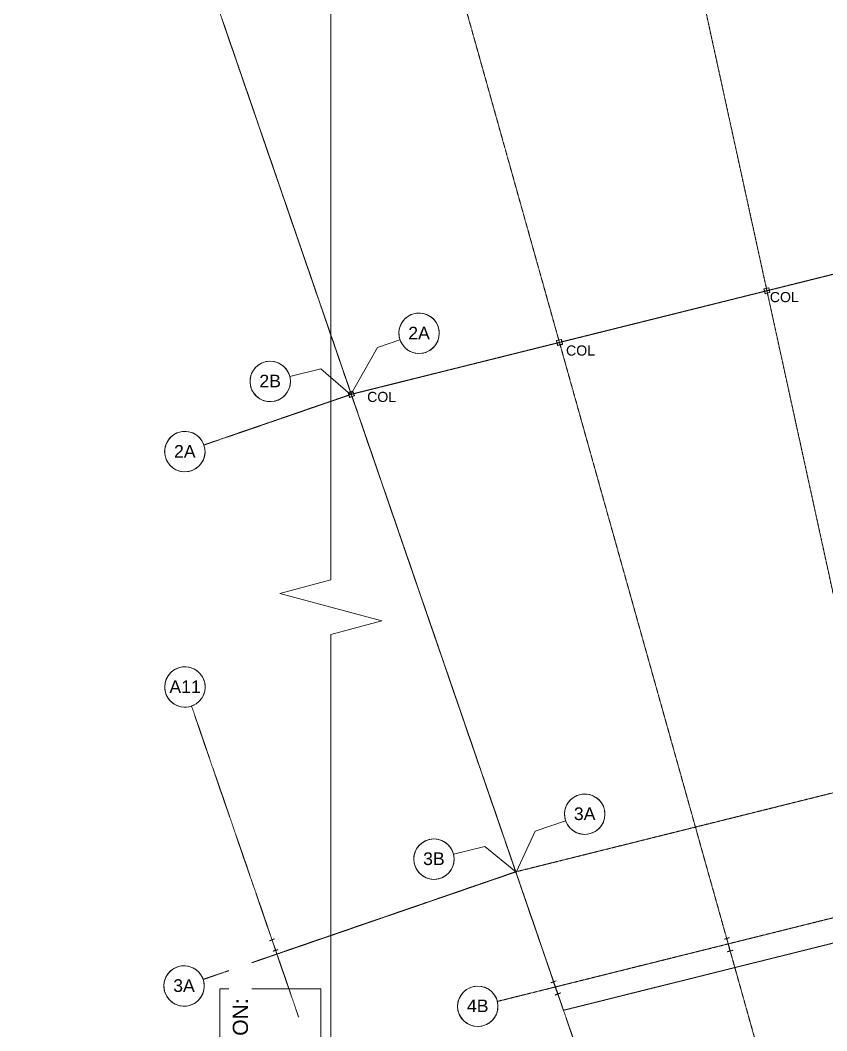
# Model space of a CAD drawing. Header units: millimetres. Extents: x -2612262 to -2065320, y 3717813 to 4283368.
# Drawn here: x -2360669 to -2328740, y 3987415 to 4027433 of the extents above; entities that cross this region are included whole.
import ezdxf

# ---------------------------------------------------------------- set-up
doc = ezdxf.new("R2010")
doc.units = ezdxf.units.MM
for name, pattern in [('Aligning Line', [3.2004, 1.6002, -1.6002]), ('Grid Line', [21, 12, -3, 3, -3]), ('Overhead', [4, 2.5, -1.5])]:
    doc.linetypes.add(name, pattern=pattern)
for name, color, linetype, lineweight in [('A-ANNO-DIMS', 211, 'Continuous', 5), ('A-ANNO-DIMS-200', 211, 'Continuous', 5), ('A-DETL', 90, 'Continuous', 18), ('A-FLOR-OVHD', 1, 'Overhead', 13), ('G-ANNO-REFR', 1, 'Aligning Line', 5), ('G-ANNO-SYMB', 111, 'Continuous', 5), ('S-BEAM', 12, 'Continuous', 5), ('S-COLS', 52, 'Continuous', 5), ('S-COLS-IDEN', 171, 'Continuous', 5), ('S-GRID', 1, 'Continuous', 5), ('S-GRID-IDEN', 1, 'Continuous', 5)]:
    doc.layers.add(name, color=color, linetype=linetype, lineweight=lineweight)
doc.styles.add('Arial', font='arial.ttf', dxfattribs={"height": 500})
doc.styles.add('Arial_2', font='arial.ttf', dxfattribs={"height": 400})
doc.styles.add('Arial_3', font='arial.ttf', dxfattribs={"height": 3})
doc.styles.add('Arial_B_1', font='arialbd.ttf', dxfattribs={"height": 600})
doc.dimstyles.new('2_5-Diagonal-_deg_-Decimal_O', dxfattribs={"dimscale": 304.8, "dimtxt": 510.1297, "dimasz": 0.984252, "dimexe": 0.656168, "dimexo": 0.0625, "dimgap": 0.984252, "dimtad": 1, "dimdec": 0, "dimzin": 0, "dimdsep": 46, "dimtxsty": 'Arial', "dimblk1": 'OBLIQUE', "dimblk2": 'OBLIQUE', "dimsah": 1, "dimcen": 0.09, "dimdle": 0.656168, "dimazin": 0, "dimtfac": 1, "dimtdec": 4, "dimtix": 1, "dimtmove": 0, "dimatfit": 3, "dimfxl": 3.28084, "dimfxlon": 1, "dimtvp": 1, "dimtfill": 1, "dimtolj": 1, "dimtzin": 0, "dimlwd": 15, "dimlwe": 15, "dimarcsym": 2})
picture_1 = doc.add_image_def('image1.jpg', size_in_pixel=(6528, 5638))

# ---------------------------------------------------------------- blocks, each defined once
blk = doc.blocks.new('SHS-Square Hollow Section-Column - 200x200xSHS-1605338-GA - Part B')
at = {"layer": 'S-COLS'}
h = blk.add_hatch(dxfattribs=at)
h.set_pattern_fill('FP_3', color=256, style=0, pattern_type=2)
h.set_pattern_definition([(26, (913251.06, -4558304.6), (-311.76956, 639.22233), []), (26, (913499.15, -4557584.1), (-311.76956, 639.22233), [])])
h.paths.add_polyline_path([(90, -100), (97, -97), (100, -90), (94, -94)])
h.paths.add_polyline_path([(-90, -100), (90, -100), (90, -95), (-90, -95)])
h.paths.add_polyline_path([(-90, -100), (-94, -94), (-100, -90), (-97, -97)])
h.paths.add_polyline_path([(-100, 90), (-94, 94), (-90, 100), (-97, 97)])
h.paths.add_polyline_path([(-100, -90), (-95, -90), (-95, 90), (-100, 90)])
h.paths.add_polyline_path([(100, 90), (97, 97), (90, 100), (94, 94)])
h.paths.add_polyline_path([(95, -90), (100, -90), (100, 90), (95, 90)])
h.paths.add_polyline_path([(-90, 95), (90, 95), (90, 100), (-90, 100)])
at = {"layer": 'S-COLS', "lineweight": 15}
for p, q in [((-100, 90), (-100, -90)), ((-95, -90), (-95, 90)), ((90, 100), (-90, 100)), ((-90, 95), (90, 95)), ((95, 90), (95, -90)), ((100, -90), (100, 90)), ((90, -95), (-90, -95)), ((-90, -100), (90, -100))]:
    blk.add_line(p, q, dxfattribs=at)
for centre, radius, start, end in [((-90, 90), 10, 90, 180), ((-90, 90), 5, 90, 180), ((90, 90), 10, 360, 90), ((90, 90), 5, 0, 90), ((-90, -90), 10, 180, 270), ((-90, -90), 5, 180, 270), ((90, -90), 5, 270, 0), ((90, -90), 10, 270, 360)]:
    blk.add_arc(centre, radius, start, end, dxfattribs=at)
blk = doc.blocks.new('SHS-Square Hollow Section-Column - 200x200xSHS-V3-GA - Part B')
at = {"layer": 'S-COLS', "lineweight": 15}
for p, q in [((-100, 90), (-100, -90)), ((-95, -90), (-95, 90)), ((90, 100), (-90, 100)), ((-90, 95), (90, 95)), ((95, 90), (95, -90)), ((100, -90), (100, 90)), ((90, -95), (-90, -95)), ((-90, -100), (90, -100))]:
    blk.add_line(p, q, dxfattribs=at)
for centre, radius, start, end in [((-90, 90), 10, 90, 180), ((-90, 90), 5, 90, 180), ((90, 90), 10, 360, 90), ((90, 90), 5, 0, 90), ((-90, -90), 10, 180, 270), ((-90, -90), 5, 180, 270), ((90, -90), 5, 270, 0), ((90, -90), 10, 270, 360)]:
    blk.add_arc(centre, radius, start, end, dxfattribs=at)
blk = doc.blocks.new('Structural Framing 15 - Structural Framing 1-952687-GA - Part B')
at = {"layer": 'S-BEAM', "lineweight": 13}
for p, q in [((-2332604, 3991106), (-2332805, 3991049)), ((-2332805, 3991049), (-2332801, 3991037)), ((-2332801, 3991037), (-2332719, 3991060)), ((-2332702, 3991050), (-2332574, 3990594)), ((-2332564, 3990597), (-2332692, 3991053)), ((-2332683, 3991070), (-2332600, 3991093)), ((-2332600, 3991093), (-2332604, 3991106)), ((-2332465, 3990610), (-2332547, 3990587)), ((-2332461, 3990597), (-2332465, 3990610)), ((-2332583, 3990577), (-2332666, 3990554)), ((-2332666, 3990554), (-2332662, 3990541)), ((-2332662, 3990541), (-2332461, 3990597))]:
    blk.add_line(p, q, dxfattribs=at)
for centre, start, end in [((-2332715, 3991046), 15.6674, 105.6674), ((-2332679, 3991056), 105.6674, 195.6674), ((-2332587, 3990590), 285.6674, 15.6674), ((-2332551, 3990600), 195.6674, 285.6674)]:
    blk.add_arc(centre, 14, start, end, dxfattribs=at)
blk = doc.blocks.new('SHS-Square Hollow Section-Column - 200x200xSHS-V28-GA - Part B')
at = {"layer": 'S-COLS', "lineweight": 15}
for p, q in [((-100, 90), (-100, -90)), ((-95, -90), (-95, 90)), ((90, 100), (-90, 100)), ((-90, 95), (90, 95)), ((95, 90), (95, -90)), ((100, -90), (100, 90)), ((90, -95), (-90, -95)), ((-90, -100), (90, -100))]:
    blk.add_line(p, q, dxfattribs=at)
for centre, radius, start, end in [((-90, 90), 10, 90, 180), ((-90, 90), 5, 90, 180), ((90, 90), 10, 360, 90), ((90, 90), 5, 0, 90), ((-90, -90), 10, 180, 270), ((-90, -90), 5, 180, 270), ((90, -90), 5, 270, 0), ((90, -90), 10, 270, 360)]:
    blk.add_arc(centre, radius, start, end, dxfattribs=at)
blk = doc.blocks.new('Structural Framing 56 - Structural Framing 1-1480425-GA - Part B')
at = {"layer": 'S-BEAM', "lineweight": 13}
for p, q in [((-2339457, 3989399), (-2339655, 3989331)), ((-2339655, 3989331), (-2339650, 3989319)), ((-2339650, 3989319), (-2339569, 3989347)), ((-2339552, 3989338), (-2339397, 3988890)), ((-2339388, 3988893), (-2339543, 3989341)), ((-2339534, 3989359), (-2339453, 3989387)), ((-2339453, 3989387), (-2339457, 3989399)), ((-2339406, 3988872), (-2339487, 3988845)), ((-2339487, 3988845), (-2339483, 3988832)), ((-2339483, 3988832), (-2339285, 3988900)), ((-2339290, 3988913), (-2339371, 3988885)), ((-2339285, 3988900), (-2339290, 3988913))]:
    blk.add_line(p, q, dxfattribs=at)
for centre, start, end in [((-2339565, 3989334), 19.0004, 109.0004), ((-2339529, 3989346), 109.0004, 199.0004), ((-2339411, 3988886), 289.0004, 19.0004), ((-2339375, 3988898), 199.0004, 289.0004)]:
    blk.add_arc(centre, 14, start, end, dxfattribs=at)
blk = doc.blocks.new('Structural Framing 53 - Structural Framing 1-1640210-GA - Part B')
at = {"layer": 'S-BEAM', "lineweight": 13}
for p, q in [((-2350614, 3991055), (-2350793, 3990994)), ((-2350789, 3990982), (-2350714, 3991007)), ((-2350685, 3991018), (-2350610, 3991043)), ((-2350610, 3991043), (-2350614, 3991055)), ((-2350793, 3990994), (-2350789, 3990982)), ((-2350700, 3991000), (-2350568, 3990617)), ((-2350560, 3990619), (-2350692, 3991003)), ((-2350646, 3990564), (-2350466, 3990626)), ((-2350470, 3990638), (-2350545, 3990612)), ((-2350466, 3990626), (-2350470, 3990638)), ((-2350575, 3990602), (-2350650, 3990576)), ((-2350650, 3990576), (-2350646, 3990564))]:
    blk.add_line(p, q, dxfattribs=at)
for centre, start, end in [((-2350710, 3990997), 19.0004, 109.0004), ((-2350681, 3991007), 109.0004, 199.0004), ((-2350578, 3990613), 289.0004, 19.0004), ((-2350549, 3990623), 199.0004, 289.0004)]:
    blk.add_arc(centre, 11.4, start, end, dxfattribs=at)
blk = doc.blocks.new('Grid - A1-203820-GA - Part B')
at = {"layer": 'S-GRID-IDEN'}
blk.add_circle((0, 0), 4, dxfattribs=at)
for start, end in [(360, 180), (180, 360)]:
    blk.add_arc((0, 0), 4, start, end, dxfattribs=at)
blk = doc.blocks.new('DIMBLOCK1-GA - Part B')
at = {"layer": 'A-ANNO-DIMS-200', "lineweight": 15}
for p, q in [((-2327823, 4050069), (-2327874, 4050388)), ((-2327823, 4050069), (-2327698, 4050241)), ((-2327823, 4050069), (-2327948, 4049898)), ((-2327823, 4050069), (-2327823, 4050069)), ((-2327823, 4050069), (-2327792, 4049872)), ((-2337983, 4048155), (-2338052, 4048471)), ((-2337983, 4048155), (-2337869, 4048334)), ((-2337983, 4048155), (-2338098, 4047977)), ((-2337983, 4048155), (-2337941, 4047960))]:
    blk.add_line(p, q, dxfattribs=at)
for start, end in [(98.93584, 102.39889), (99.00033, 102.33441)]:
    blk.add_arc((-2300024, 3874558), 177699, start, end, dxfattribs=at)
at = {"layer": 'A-ANNO-DIMS-200', "color": 0, "lineweight": 15, "insert": (-2333895, 4049968), "char_height": 500, "width": 1958.9, "attachment_point": 1, "rotation": 10.6674, "line_spacing_factor": 0.941778, "style": 'Arial', "bg_fill": 3, "box_fill_scale": 1.25, "bg_fill_color": 256, "bg_fill_true_color": 13158600, "bg_fill_transparency": 0}
blk.add_mtext('3.33°', dxfattribs=at)
blk = doc.blocks.new('_Oblique')
at = {"color": 0, "linetype": 'ByBlock', "lineweight": -2}
blk.add_line((-0.5, -0.5), (0.5, 0.5), dxfattribs=at)
blk = doc.blocks.new('DIMBLOCK2-GA - Part B')
at = {"layer": 'A-ANNO-DIMS-200', "lineweight": 15}
for p, q in [((-2337980, 4048142), (-2338057, 4048493)), ((-2337980, 4048142), (-2337866, 4048320)), ((-2337980, 4048142), (-2338095, 4047963)), ((-2337980, 4048142), (-2337980, 4048142)), ((-2337980, 4048142), (-2337938, 4047946)), ((-2348008, 4045641), (-2348105, 4045988)), ((-2348008, 4045641), (-2348112, 4045457)), ((-2348008, 4045641), (-2347904, 4045826)), ((-2348008, 4045641), (-2347954, 4045449))]:
    blk.add_line(p, q, dxfattribs=at)
for start, end in [(102.26992, 105.7319), (102.33441, 105.66741)]:
    blk.add_arc((-2300024, 3874558), 177685, start, end, dxfattribs=at)
at = {"layer": 'A-ANNO-DIMS-200', "color": 0, "lineweight": 15, "insert": (-2344034, 4047688), "char_height": 500, "width": 1958.9, "attachment_point": 1, "rotation": 14.0009, "line_spacing_factor": 0.941778, "style": 'Arial', "bg_fill": 3, "box_fill_scale": 1.25, "bg_fill_color": 256, "bg_fill_true_color": 13158600, "bg_fill_transparency": 0}
blk.add_mtext('3.33°', dxfattribs=at)
blk = doc.blocks.new('View Reference - Vertical-632112-GA - Part B')
at = {"layer": 'G-ANNO-SYMB'}
for p, q in [((10.45, 22.23), (-9.55, 22.23)), ((-9.55, 22.23), (-9.55, -24.03)), ((10.45, -24.03), (10.45, 22.23)), ((-9.55, -24.03), (10.45, -24.03))]:
    blk.add_line(p, q, dxfattribs=at)
at = {"layer": 'G-ANNO-SYMB', "char_height": 3, "attachment_point": 1, "rotation": 90, "style": 'Arial_3', "bg_fill": 3, "box_fill_scale": 1.25, "bg_fill_color": 256, "bg_fill_true_color": 13158600, "bg_fill_transparency": 0}
for s, insert, width in [('DRAWING #', (-1.08, -15.19), 29.4219), ('SHEET', (4.78, -18.16), 17.2363)]:
    blk.add_mtext(s, dxfattribs=dict(at, insert=insert, width=width))
at = {"layer": 'G-ANNO-SYMB', "insert": (-7, -22.69), "char_height": 3, "width": 52.9114, "attachment_point": 1, "rotation": 90, "style": 'Arial_3', "bg_fill": 3, "box_fill_scale": 1.25, "bg_fill_color": 256, "bg_fill_true_color": 13158600, "bg_fill_transparency": 0}
blk.add_mtext('FOR CONTINUATION:', dxfattribs=at)

msp = doc.modelspace()

# ---------------------------------------------------------------- linework, layer by layer
at = {"layer": 'A-DETL', "lineweight": 15}
for p, q in [((-2348375.7, 4005272.3), (-2348375.7, 4063727.3)), ((-2350393.2, 4004731.7), (-2348375.7, 4005272.3)), ((-2346358.3, 4003650.6), (-2350393.2, 4004731.7)), ((-2348375.7, 4003110), (-2346358.3, 4003650.6)), ((-2348375.7, 3958910.4), (-2348375.7, 4003110))]:
    msp.add_line(p, q, dxfattribs=at)
at = {"layer": 'A-FLOR-OVHD'}
for p, q in [((-2352562.9, 4027139.4), (-2341051.5, 3993708.7)), ((-2352562.9, 4027139.4), (-2341051.5, 3993708.7)), ((-2322866.2, 4018774.2), (-2347563.2, 4012619.5)), ((-2322866.2, 4018774.2), (-2347563.2, 4012619.5)), ((-2352562.9, 4010898), (-2347563.2, 4012619.5)), ((-2352562.9, 4010898), (-2347563.2, 4012619.5)), ((-2352562.9, 3989745), (-2341051.5, 3993708.7)), ((-2352562.9, 3989745), (-2341051.5, 3993708.7)), ((-2341051.5, 3993708.7), (-2339163.9, 3988226.7)), ((-2341051.5, 3993708.7), (-2339163.9, 3988226.7)), ((-2318830.4, 3993294), (-2339163.9, 3988226.7)), ((-2318830.4, 3993294), (-2339163.9, 3988226.7))]:
    msp.add_line(p, q, dxfattribs=at)
at = {"layer": 'S-GRID', "linetype": 'Grid Line'}
for p, q in [((-2320280.7, 3967197.3), (-2338193.8, 4049117.9)), ((-2326013.4, 3967221.7), (-2348456.9, 4047241.6)), ((-2331918.6, 3967185.4), (-2352848.7, 4027969.3)), ((-2322905.6, 4018764.4), (-2347591.9, 4012612.4)), ((-2353395, 4010611.4), (-2347577.4, 4012614.7)), ((-2342494.5, 3967184.5), (-2353887.5, 4000271.5)), ((-2319806.4, 3999003.7), (-2341054.4, 3993708.5)), ((-2315163.7, 3995211.2), (-2341779.2, 3988578.4)), ((-2341020.1, 3993720.1), (-2353426.1, 3989448.3))]:
    msp.add_line(p, q, dxfattribs=at)
at = {"layer": 'S-GRID'}
for p, q in [((-2346525.5, 4014469.7), (-2345635.3, 4014776.3)), ((-2347577.4, 4012614.7), (-2346525.5, 4014469.7)), ((-2348763.8, 4013629.2), (-2349996.2, 4013322.1)), ((-2347591.9, 4012612.4), (-2348763.8, 4013629.2)), ((-2340278.6, 3995318.6), (-2339077.7, 3995732.1)), ((-2341020.1, 3993720.1), (-2340278.6, 3995318.6)), ((-2342281.4, 3994711.6), (-2343513.8, 3994404.5)), ((-2341054.4, 3993708.5), (-2342281.4, 3994711.6))]:
    msp.add_line(p, q, dxfattribs=at)

# ---------------------------------------------------------------- block references
at = {"layer": 'S-BEAM'}
for name in ['Structural Framing 15 - Structural Framing 1-952687-GA - Part B', 'Structural Framing 53 - Structural Framing 1-1640210-GA - Part B', 'Structural Framing 56 - Structural Framing 1-1480425-GA - Part B']:
    msp.add_blockref(name, (0, 0), dxfattribs=at)
at = {"layer": 'S-COLS'}
for name, p, rotation in [('SHS-Square Hollow Section-Column - 200x200xSHS-V28-GA - Part B', (-2331109.5, 4016719.9), 13.99346909017837), ('SHS-Square Hollow Section-Column - 200x200xSHS-V3-GA - Part B', (-2339321.5, 4014673.4), 13.99346909017837), ('SHS-Square Hollow Section-Column - 200x200xSHS-1605338-GA - Part B', (-2347563.2, 4012619.5), 19.00040712009558)]:
    msp.add_blockref(name, p, dxfattribs=dict(at, rotation=rotation))
at = {"layer": 'S-GRID-IDEN', "xscale": 199.9999999999999, "yscale": 199.9999999999999, "zscale": 199.9999999999999}
for p, rotation in [((-2344878.9, 4015036.7), 289.0004071202138), ((-2350772.4, 4013128.6), 103.9934690902116), ((-2354151.5, 4010351), 289.0004071202138), ((-2354148, 4001027.9), 19.00040712021565), ((-2338321.3, 3995992.6), 109.0004071202157), ((-2344290, 3994211), 103.9934690902114), ((-2354182.5, 3989187.8), 109.0004071202157), ((-2342555.5, 3988384.9), 103.9934690902125)]:
    msp.add_blockref('Grid - A1-203820-GA - Part B', p, dxfattribs=dict(at, rotation=rotation))

# ---------------------------------------------------------------- texts
at = {"layer": 'S-GRID-IDEN', "char_height": 500, "attachment_point": 1, "style": 'Arial'}
for s, insert, width in [('2A', (-2345308.3, 4015293), 1026.16), ('2B', (-2351202.6, 4013396.4), 1026.16), ('2A', (-2354580.8, 4010607.2), 1026.16), ('A11', (-2354764.3, 4001290.6), 1491.139), ('3A', (-2338752, 3996260.3), 1026.16), ('3B', (-2344720.2, 3994478.8), 1026.16), ('3A', (-2354613.2, 3989455.5), 1026.16), ('4B', (-2342985.6, 3988652.7), 1026.16)]:
    msp.add_mtext(s, dxfattribs=dict(at, insert=insert, width=width))

# ---------------------------------------------------------------- pictures from other files: only their frames are drawn
at = {"layer": 'G-ANNO-REFR'}
image = msp.add_image(picture_1, insert=(-2382054.9, 4283368.1), size_in_units=(433000, 373966.6), rotation=-122.11743, dxfattribs=at)
image.dxf.flags = 15

# ---------------------------------------------------------------- next in the draw order: block references
at = {"layer": 'G-ANNO-SYMB', "xscale": 199.9999999999999, "yscale": 199.9999999999999, "zscale": 199.9999999999999}
msp.add_blockref('View Reference - Vertical-632112-GA - Part B', (-2350853.7, 3984629), dxfattribs=at)

# ---------------------------------------------------------------- next in the draw order: dimensions: what is measured, and where the dimension line sits
at = {"layer": 'A-ANNO-DIMS', "lineweight": 15}
dim = msp.add_angular_dim_3p(base=(-2331222, 4049497.1), center=(-2300023.8, 3874558.4), p1=(-2327873.5, 4050387.9), p2=(-2338052.2, 4048470.6), dimstyle='2_5-Diagonal-_deg_-Decimal_O', override={"dimpost": '<>', "dimfxl": 10357.716246}, dxfattribs=at)
dim.commit()
dim.dimension.update_dxf_attribs({"geometry": 'DIMBLOCK1-GA - Part B', "text_midpoint": (-2333019.9, 4049732.1)})

# ---------------------------------------------------------------- next in the draw order: texts
at = {"layer": 'G-ANNO-SYMB', "insert": (-2349870.5, 3984331.2), "char_height": 600, "width": 3463.29, "attachment_point": 1, "rotation": 90, "style": 'Arial_B_1', "bg_fill": 3, "box_fill_scale": 1.25, "bg_fill_color": 256, "bg_fill_true_color": 13158600, "bg_fill_transparency": 0}
msp.add_mtext('000201', dxfattribs=at)

# ---------------------------------------------------------------- next in the draw order: dimensions: what is measured, and where the dimension line sits
at = {"layer": 'A-ANNO-DIMS', "lineweight": 15}
dim = msp.add_angular_dim_3p(base=(-2341338.9, 4047373.3), center=(-2300023.8, 3874558.4), p1=(-2338057.2, 4048493.2), p2=(-2348105.2, 4045987.8), dimstyle='2_5-Diagonal-_deg_-Decimal_O', override={"dimpost": '<>', "dimfxl": 10355.71416}, dxfattribs=at)
dim.commit()
dim.dimension.update_dxf_attribs({"geometry": 'DIMBLOCK2-GA - Part B', "text_midpoint": (-2343146.8, 4047503.6)})

# ---------------------------------------------------------------- next in the draw order: texts
at = {"layer": 'S-COLS-IDEN', "char_height": 400, "width": 1410.97, "attachment_point": 1, "style": 'Arial_2'}
for insert in [(-2330995.6, 4016668.4), (-2339062.2, 4014553.3), (-2346936.3, 4012716.1)]:
    msp.add_mtext('COL', dxfattribs=dict(at, insert=insert))

doc.saveas('drawing.dxf')
